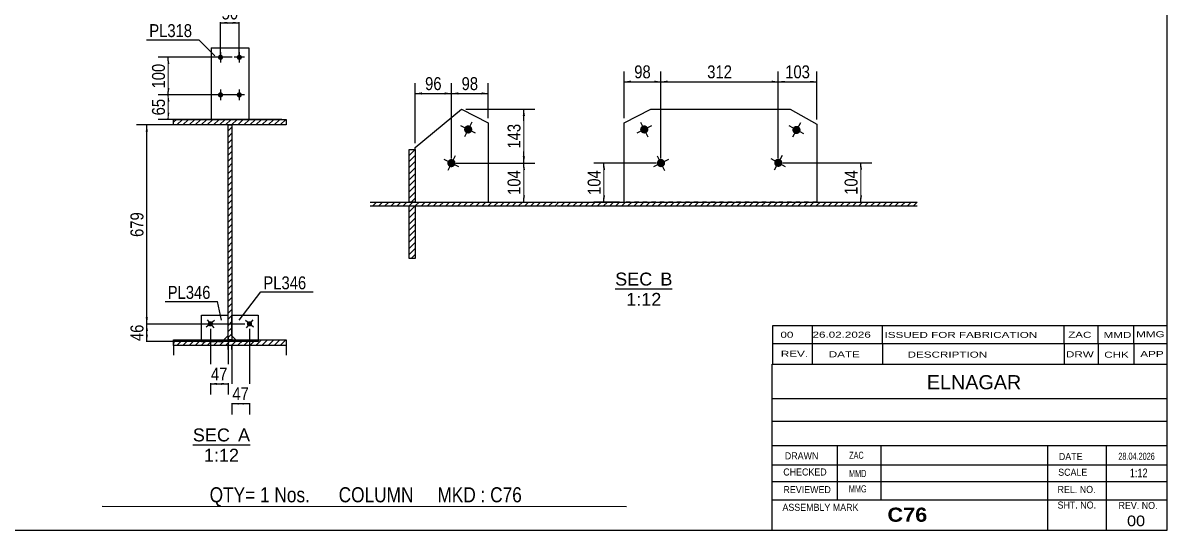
# Model space of a CAD drawing. Header units: millimetres. Extents: x -290 to 123, y -158 to 129.
# Drawn here: x -131 to 122.8, y -157.6 to -45.1 of the extents above; entities that cross this region are included whole.
import ezdxf

# ---------------------------------------------------------------- set-up
doc = ezdxf.new("R2010")
doc.units = ezdxf.units.MM
doc.linetypes.add('DXK_LINE_DOT1', pattern=[1.8814, 0.9407, -0.9407])
doc.styles.add('Arial', font='ARIAL.TTF', dxfattribs={"height": 0.2})
doc.styles.add('Arial Bold', font='ARIALBD.TTF', dxfattribs={"height": 0.2})
doc.styles.add('Arial Narrow', font='ARIALN.TTF', dxfattribs={"height": 0.2})

# ---------------------------------------------------------------- blocks, each defined once
blk = doc.blocks.new('Unknown-622979332-1210')
at = {"color": 5, "linetype": 'Continuous'}
for p, q in [((122.75, -157.59), (122.75, 129.41)), ((-287.25, -157.59), (122.75, -157.59))]:
    blk.add_line(p, q, dxfattribs=at)
blk = doc.blocks.new('Unknown-622979332-12 - 1256')
at = {"color": 1, "linetype": 'Continuous'}
blk.add_line((-93.28, -138.68), (-80.59, -138.68), dxfattribs=at)
at = {"color": 0, "linetype": 'Continuous'}
for points in [[(-85.06, -137.93), (-85.06, -134.93), (-93.28, -134.93), (-93.28, -137.93)], [(-80.59, -137.93), (-80.59, -134.93), (-83.26, -134.93), (-83.26, -137.93)], [(-83.04, -142.43), (-83.04, -139.43), (-90.83, -139.43), (-90.83, -142.43)]]:
    blk.add_wipeout(points, dxfattribs=at)
at = {"color": 136, "linetype": 'Continuous', "style": 'Arial'}
for s, height, p in [('SEC', 2.865, (-93.28, -137.93)), ('A', 2.87, (-83.26, -137.93)), ('1:12', 2.865, (-90.83, -142.43))]:
    blk.add_text(s, height=height, dxfattribs=at).set_placement(p)
blk = doc.blocks.new('Unknown-622979332-13 - 7185')
at = {"color": 1, "linetype": 'Continuous'}
blk.add_line((0.36, -104.12), (13.04, -104.12), dxfattribs=at)
at = {"color": 0, "linetype": 'Continuous'}
for points in [[(8.58, -103.37), (8.58, -100.37), (0.36, -100.37), (0.36, -103.37)], [(13.04, -103.37), (13.04, -100.37), (10.38, -100.37), (10.38, -103.37)], [(10.59, -107.87), (10.59, -104.87), (2.81, -104.87), (2.81, -107.87)]]:
    blk.add_wipeout(points, dxfattribs=at)
at = {"color": 136, "linetype": 'Continuous', "style": 'Arial'}
for s, height, p in [('SEC', 2.865, (0.36, -103.37)), ('B', 2.87, (10.38, -103.37)), ('1:12', 2.865, (2.81, -107.87))]:
    blk.add_text(s, height=height, dxfattribs=at).set_placement(p)
blk = doc.blocks.new('Bolt-622979332-1295 - 1256')
at = {"linetype": 'Continuous'}
blk.add_hatch(color=3, dxfattribs=at).paths.add_polyline_path([(-80.27, -112.23, -1), (-81.18, -111.49, -1)])
at = {"color": 3, "linetype": 'Continuous'}
for p, q in [((-79.82, -112.6), (-81.63, -111.12)), ((-79.98, -110.96), (-81.47, -112.76))]:
    blk.add_line(p, q, dxfattribs=at)
blk = doc.blocks.new('Part-622979332-1278 - 1256')
at = {"linetype": 'Continuous'}
h = blk.add_hatch(dxfattribs=at)
h.set_pattern_fill('', scale=0.3, style=0, pattern_type=0)
h.set_pattern_definition([(45, (-72.5583, -67.7778), (-0.67352, 0.67352), [])])
h.paths.add_polyline_path([(-97.56, -67.78), (-72.56, -67.78), (-72.56, -66.53), (-97.56, -66.53)])
at = {"color": 2, "linetype": 'Continuous'}
for p, q in [((-97.56, -67.78), (-97.56, -66.53)), ((-97.56, -66.53), (-72.56, -66.53)), ((-72.56, -67.78), (-97.56, -67.78)), ((-72.56, -66.53), (-72.56, -67.78))]:
    blk.add_line(p, q, dxfattribs=at)
blk = doc.blocks.new('Part-622979332-1280 - 1256')
at = {"linetype": 'Continuous'}
h = blk.add_hatch(dxfattribs=at)
h.set_pattern_fill('', scale=0.3, style=0, pattern_type=0)
h.set_pattern_definition([(45, (-72.5583, -116.675), (-0.67352, 0.67352), [])])
h.paths.add_polyline_path([(-97.56, -116.68), (-72.56, -116.68), (-72.56, -115.42), (-97.56, -115.42)])
at = {"color": 7, "linetype": 'DXK_LINE_DOT1'}
for p, q in [((-97.56, -115.42), (-97.56, -116.68)), ((-72.56, -115.42), (-72.56, -116.68))]:
    blk.add_line(p, q, dxfattribs=at)
at = {"color": 2, "linetype": 'Continuous'}
for p, q in [((-97.56, -116.68), (-97.56, -115.42)), ((-97.56, -115.42), (-72.56, -115.42)), ((-97.56, -116.68), (-97.56, -118.8)), ((-72.56, -116.68), (-97.56, -116.68)), ((-72.56, -115.42), (-72.56, -116.68)), ((-72.56, -116.68), (-72.56, -118.8))]:
    blk.add_line(p, q, dxfattribs=at)
blk = doc.blocks.new('Part-622979332-1284 - 1256')
at = {"linetype": 'Continuous'}
h = blk.add_hatch(dxfattribs=at)
h.set_pattern_fill('', scale=0.3, style=0, pattern_type=0)
h.set_pattern_definition([(45, (-84.6416, -115.4195), (-0.67352, 0.67352), [])])
h.paths.add_polyline_path([(-85.47, -115.42), (-84.64, -115.42), (-84.64, -67.78), (-85.47, -67.78)])
at = {"color": 2, "linetype": 'Continuous'}
for p, q in [((-85.47, -80.28), (-85.47, -67.78)), ((-85.47, -67.78), (-84.64, -67.78)), ((-84.64, -67.78), (-84.64, -80.28)), ((-85.47, -115.42), (-85.47, -80.38)), ((-84.64, -80.38), (-84.64, -115.42)), ((-84.64, -115.42), (-85.47, -115.42))]:
    blk.add_line(p, q, dxfattribs=at)
at = {"color": 7, "linetype": 'DXK_LINE_DOT1'}
for p, q in [((-85.47, -117.55), (-85.47, -115.42)), ((-84.64, -117.55), (-84.64, -115.42))]:
    blk.add_line(p, q, dxfattribs=at)
blk = doc.blocks.new('Bolt-622979332-1291 - 1256')
at = {"linetype": 'Continuous'}
for points in [[(-86.56, -52.78, -1), (-87.72, -52.78, -1)], [(-82.39, -52.78, -1), (-83.56, -52.78, -1)], [(-86.56, -61.11, -1), (-87.72, -61.11, -1)], [(-82.39, -61.11, -1), (-83.56, -61.11, -1)]]:
    blk.add_hatch(color=3, dxfattribs=at).paths.add_polyline_path(points)
at = {"color": 3, "linetype": 'Continuous'}
for p, q in [((-85.97, -52.78), (-88.31, -52.78)), ((-87.14, -51.61), (-87.14, -53.94)), ((-81.81, -52.78), (-84.14, -52.78)), ((-82.97, -51.61), (-82.97, -53.94)), ((-87.14, -59.94), (-87.14, -62.28)), ((-82.97, -59.94), (-82.97, -62.28)), ((-85.97, -61.11), (-88.31, -61.11)), ((-81.81, -61.11), (-84.14, -61.11))]:
    blk.add_line(p, q, dxfattribs=at)
blk = doc.blocks.new('Bolt-622979332-1294 - 1256')
at = {"linetype": 'Continuous'}
blk.add_hatch(color=3, dxfattribs=at).paths.add_polyline_path([(-88.94, -111.49, -1), (-89.84, -112.23, -1)])
at = {"color": 3, "linetype": 'Continuous'}
for p, q in [((-88.49, -111.12), (-90.29, -112.6)), ((-90.13, -110.96), (-88.65, -112.76))]:
    blk.add_line(p, q, dxfattribs=at)
blk = doc.blocks.new('Part-622979332-1322 - 1256')
at = {"color": 2, "linetype": 'Continuous'}
for p, q in [((-84.62, -114.53), (-84.62, -109.94)), ((-84.62, -109.94), (-78.78, -109.94)), ((-78.78, -109.94), (-78.78, -115.42)), ((-84.62, -114.53), (-83.72, -115.42))]:
    blk.add_line(p, q, dxfattribs=at)
at = {"color": 7, "linetype": 'DXK_LINE_DOT1'}
for p, q in [((-83.72, -115.42), (-83.37, -115.78)), ((-78.78, -115.78), (-83.37, -115.78)), ((-78.78, -115.42), (-78.78, -115.78))]:
    blk.add_line(p, q, dxfattribs=at)
blk = doc.blocks.new('Part-622979332-1327 - 1256')
at = {"color": 2, "linetype": 'Continuous'}
for p, q in [((-91.33, -115.42), (-91.33, -109.94)), ((-91.33, -109.94), (-85.5, -109.94)), ((-85.5, -109.94), (-85.5, -114.53)), ((-85.5, -114.53), (-86.39, -115.42))]:
    blk.add_line(p, q, dxfattribs=at)
at = {"color": 7, "linetype": 'DXK_LINE_DOT1'}
for p, q in [((-91.33, -115.42), (-91.33, -115.78)), ((-91.33, -115.78), (-86.75, -115.78)), ((-86.39, -115.42), (-86.75, -115.78))]:
    blk.add_line(p, q, dxfattribs=at)
blk = doc.blocks.new('Part-622979332-1350 - 1256')
at = {"color": 2, "linetype": 'Continuous'}
for p, q in [((-89.22, -50.69), (-80.89, -50.69)), ((-89.22, -50.69), (-89.22, -66.53)), ((-80.89, -50.69), (-80.89, -66.53))]:
    blk.add_line(p, q, dxfattribs=at)
at = {"color": 7, "linetype": 'DXK_LINE_DOT1'}
blk.add_line((-89.22, -66.53), (-80.89, -66.53), dxfattribs=at)
blk = doc.blocks.new('Bolt-622979332-7313 - 7185')
at = {"linetype": 'Continuous'}
for points in [[(7.63, -68.36, -1), (5.99, -69.18, -1)], [(11.34, -75.82, -1), (9.7, -76.64, -1)]]:
    blk.add_hatch(color=3, dxfattribs=at).paths.add_polyline_path(points)
at = {"color": 3, "linetype": 'Continuous'}
for p, q in [((8.45, -67.95), (5.17, -69.59)), ((5.99, -67.13), (7.63, -70.41)), ((12.16, -75.42), (8.88, -77.05)), ((9.7, -74.59), (11.34, -77.87))]:
    blk.add_line(p, q, dxfattribs=at)
blk = doc.blocks.new('Part-622979332-7265 - 7185')
at = {"color": 2, "linetype": 'Continuous'}
for p, q in [((-43.96, -72.78), (-33.73, -64.3)), ((-33.73, -64.3), (-27.76, -67.27)), ((-27.76, -67.27), (-27.76, -84.87)), ((-43.96, -73.2), (-43.96, -72.78))]:
    blk.add_line(p, q, dxfattribs=at)
at = {"color": 7, "linetype": 'DXK_LINE_DOT1'}
for p, q in [((-43.96, -73.2), (-43.96, -84.87)), ((-43.96, -84.87), (-27.76, -84.87))]:
    blk.add_line(p, q, dxfattribs=at)
blk = doc.blocks.new('Part-622979332-7258 - 7185')
at = {"color": 2, "linetype": 'Continuous'}
for p, q in [((2.34, -67.27), (8.31, -64.3)), ((8.31, -64.3), (39.18, -64.3)), ((39.18, -64.3), (45.1, -67.58)), ((2.34, -84.87), (2.34, -67.27)), ((45.1, -67.58), (45.1, -84.87))]:
    blk.add_line(p, q, dxfattribs=at)
at = {"color": 7, "linetype": 'DXK_LINE_DOT1'}
blk.add_line((45.1, -84.87), (2.34, -84.87), dxfattribs=at)
blk = doc.blocks.new('Part-622979332-7259 - 7185')
at = {"linetype": 'Continuous'}
h = blk.add_hatch(dxfattribs=at)
h.set_pattern_fill('', scale=0.3, style=0, pattern_type=0)
h.set_pattern_definition([(45, (-45.2932, -85.7009), (-0.67352, 0.67352), [])])
h.paths.add_polyline_path([(-43.96, -85.7), (-45.29, -85.7), (-45.29, -97.37), (-43.96, -97.37)])
at = {"color": 2, "linetype": 'Continuous'}
for p, q in [((-45.29, -85.7), (-43.96, -85.7)), ((-45.29, -97.37), (-45.29, -85.7)), ((-43.96, -85.7), (-43.96, -97.37)), ((-43.96, -97.37), (-45.29, -97.37))]:
    blk.add_line(p, q, dxfattribs=at)
blk = doc.blocks.new('Part-622979332-7262 - 7185')
at = {"linetype": 'Continuous'}
h = blk.add_hatch(dxfattribs=at)
h.set_pattern_fill('', scale=0.3, style=0, pattern_type=0)
h.set_pattern_definition([(45, (-45.2932, -73.2009), (-0.67352, 0.67352), [])])
h.paths.add_polyline_path([(-43.96, -73.2), (-45.29, -73.2), (-45.29, -84.87), (-43.96, -84.87)])
at = {"color": 2, "linetype": 'Continuous'}
for p, q in [((-45.29, -73.2), (-43.96, -73.2)), ((-45.29, -84.87), (-45.29, -73.2)), ((-43.96, -73.2), (-43.96, -84.87)), ((-43.96, -84.87), (-45.29, -84.87))]:
    blk.add_line(p, q, dxfattribs=at)
blk = doc.blocks.new('Part-622979332-7268 - 7185')
at = {"linetype": 'Continuous'}
h = blk.add_hatch(dxfattribs=at)
h.set_pattern_fill('', scale=0.3, style=0, pattern_type=0)
h.set_pattern_definition([(45, (67.3426, -84.8676), (-0.673519, 0.673519), [])])
h.paths.add_polyline_path([(67.34, -85.7), (67.34, -84.87), (-53.94, -84.87), (-53.94, -85.7)])
at = {"color": 2, "linetype": 'Continuous'}
for p, q in [((-53.94, -84.87), (-12.76, -84.87)), ((-53.94, -85.7), (-12.76, -85.7)), ((-12.66, -84.87), (67.34, -84.87)), ((-12.66, -85.7), (67.34, -85.7))]:
    blk.add_line(p, q, dxfattribs=at)
blk = doc.blocks.new('Bolt-622979332-7312 - 7185')
at = {"linetype": 'Continuous'}
for points in [[(41.37, -69.32, -1), (39.76, -68.44, -1)], [(37.33, -76.61, -1), (35.73, -75.73, -1)]]:
    blk.add_hatch(color=3, dxfattribs=at).paths.add_polyline_path(points)
at = {"color": 3, "linetype": 'Continuous'}
for p, q in [((42.17, -69.77), (38.96, -67.99)), ((41.45, -67.28), (39.68, -70.48)), ((38.13, -77.06), (34.92, -75.28)), ((37.42, -74.57), (35.64, -77.77))]:
    blk.add_line(p, q, dxfattribs=at)
blk = doc.blocks.new('Bolt-622979332-7314 - 7185')
at = {"linetype": 'Continuous'}
for points in [[(-31.41, -69.18, -1), (-33.05, -68.36, -1)], [(-35.12, -76.64, -1), (-36.76, -75.82, -1)]]:
    blk.add_hatch(color=3, dxfattribs=at).paths.add_polyline_path(points)
at = {"color": 3, "linetype": 'Continuous'}
for p, q in [((-30.59, -69.59), (-33.87, -67.95)), ((-31.41, -67.13), (-33.05, -70.41)), ((-34.3, -77.05), (-37.58, -75.42)), ((-35.12, -74.59), (-36.76, -77.87))]:
    blk.add_line(p, q, dxfattribs=at)
blk = doc.blocks.new('StraightDimension-622979332-1407 - 1256')
at = {"linetype": 'Continuous'}
for points in [[(-103.74, -69.28), (-103.49, -67.78), (-103.24, -69.28)], [(-103.24, -110.44), (-103.49, -111.94), (-103.74, -110.44)]]:
    blk.add_hatch(color=7, dxfattribs=at).paths.add_polyline_path(points)
at = {"color": 7, "linetype": 'Continuous'}
for p, q in [((-73.56, -67.78), (-105.74, -67.78)), ((-103.49, -111.94), (-103.49, -67.78)), ((-81.72, -111.94), (-105.74, -111.94))]:
    blk.add_line(p, q, dxfattribs=at)
at = {"color": 0}
blk.add_wipeout([(-103.64, -86.52), (-107.84, -86.52), (-107.84, -93.2), (-103.64, -93.2)], dxfattribs=at)
at = {"color": 3, "style": 'Arial Narrow'}
blk.add_text('679', height=2.863, rotation=90.0002, dxfattribs=at).set_placement((-104.24, -92.6))
blk = doc.blocks.new('StraightDimension-622979332-1377 - 1256')
at = {"linetype": 'Continuous'}
for points in [[(-87.89, -125.41), (-89.39, -125.16), (-87.89, -124.91)], [(-86.97, -124.91), (-85.47, -125.16), (-86.97, -125.41)]]:
    blk.add_hatch(color=7, dxfattribs=at).paths.add_polyline_path(points)
at = {"color": 7, "linetype": 'Continuous'}
for p, q in [((-89.39, -112.94), (-89.39, -127.56)), ((-85.47, -114.61), (-85.47, -127.56)), ((-89.39, -125.16), (-85.47, -125.16))]:
    blk.add_line(p, q, dxfattribs=at)
at = {"color": 0}
blk.add_wipeout([(-85.01, -125.01), (-85.01, -120.81), (-89.86, -120.81), (-89.86, -125.01)], dxfattribs=at)
at = {"color": 3, "style": 'Arial Narrow'}
blk.add_text('47', height=2.863, dxfattribs=at).set_placement((-89.26, -124.41))
blk = doc.blocks.new('StraightDimension-622979332-1416 - 1256')
at = {"linetype": 'Continuous'}
for points in [[(-103.74, -113.44), (-103.49, -111.94), (-103.24, -113.44)], [(-103.24, -114.28), (-103.49, -115.78), (-103.74, -114.28)]]:
    blk.add_hatch(color=7, dxfattribs=at).paths.add_polyline_path(points)
at = {"color": 7, "linetype": 'Continuous'}
for p, q in [((-81.72, -111.94), (-105.74, -111.94)), ((-103.49, -115.78), (-103.49, -111.94)), ((-79.78, -115.78), (-105.74, -115.78))]:
    blk.add_line(p, q, dxfattribs=at)
at = {"color": 0}
blk.add_wipeout([(-103.64, -111.43), (-107.84, -111.43), (-107.84, -116.29), (-103.64, -116.29)], dxfattribs=at)
at = {"color": 3, "style": 'Arial Narrow'}
blk.add_text('46', height=2.863, rotation=90.0002, dxfattribs=at).set_placement((-104.24, -115.69))
blk = doc.blocks.new('StraightDimension-622979332-1424 - 1256')
at = {"linetype": 'Continuous'}
for points in [[(-85.64, -45.37), (-87.14, -45.12), (-85.64, -44.87)], [(-84.47, -44.87), (-82.97, -45.12), (-84.47, -45.37)]]:
    blk.add_hatch(color=7, dxfattribs=at).paths.add_polyline_path(points)
at = {"color": 7, "linetype": 'Continuous'}
for p, q in [((-87.14, -52.19), (-87.14, -42.87)), ((-82.97, -52.19), (-82.97, -42.87)), ((-87.14, -45.12), (-82.97, -45.12))]:
    blk.add_line(p, q, dxfattribs=at)
at = {"color": 0}
blk.add_wipeout([(-82.63, -44.97), (-82.63, -40.77), (-87.49, -40.77), (-87.49, -44.97)], dxfattribs=at)
at = {"color": 3, "style": 'Arial Narrow'}
blk.add_text('50', height=2.863, dxfattribs=at).set_placement((-86.89, -44.37))
blk = doc.blocks.new('StraightDimension-622979332-1457 - 1256')
at = {"linetype": 'Continuous'}
for points in [[(-83.14, -129.78), (-84.64, -129.53), (-83.14, -129.28)], [(-82.22, -129.28), (-80.72, -129.53), (-82.22, -129.78)]]:
    blk.add_hatch(color=7, dxfattribs=at).paths.add_polyline_path(points)
at = {"color": 7, "linetype": 'Continuous'}
for p, q in [((-80.72, -112.94), (-80.72, -131.93)), ((-84.64, -116.42), (-84.64, -131.93)), ((-84.64, -129.53), (-80.72, -129.53))]:
    blk.add_line(p, q, dxfattribs=at)
at = {"color": 0}
blk.add_wipeout([(-80.26, -129.38), (-80.26, -125.18), (-85.11, -125.18), (-85.11, -129.38)], dxfattribs=at)
at = {"color": 3, "style": 'Arial Narrow'}
blk.add_text('47', height=2.863, dxfattribs=at).set_placement((-84.51, -128.78))
blk = doc.blocks.new('StraightDimension-622979332-8896 - 1256')
at = {"linetype": 'Continuous'}
for points in [[(-98.97, -54.28), (-98.72, -52.78), (-98.47, -54.28)], [(-98.47, -59.61), (-98.72, -61.11), (-98.97, -59.61)]]:
    blk.add_hatch(color=7, dxfattribs=at).paths.add_polyline_path(points)
at = {"color": 7, "linetype": 'Continuous'}
for p, q in [((-84.56, -52.78), (-100.97, -52.78)), ((-98.72, -61.11), (-98.72, -52.78)), ((-83.97, -61.11), (-100.97, -61.11))]:
    blk.add_line(p, q, dxfattribs=at)
at = {"color": 0}
blk.add_wipeout([(-98.87, -53.6), (-103.07, -53.6), (-103.07, -60.29), (-98.87, -60.29)], dxfattribs=at)
at = {"color": 3, "style": 'Arial Narrow'}
blk.add_text('100', height=2.863, rotation=90.0002, dxfattribs=at).set_placement((-99.47, -59.69))
blk = doc.blocks.new('StraightDimension-622979332-8897 - 1256')
at = {"linetype": 'Continuous'}
for points in [[(-98.97, -62.61), (-98.72, -61.11), (-98.47, -62.61)], [(-98.47, -65.03), (-98.72, -66.53), (-98.97, -65.03)]]:
    blk.add_hatch(color=7, dxfattribs=at).paths.add_polyline_path(points)
at = {"color": 7, "linetype": 'Continuous'}
for p, q in [((-83.97, -61.11), (-100.97, -61.11)), ((-98.72, -66.53), (-98.72, -61.11)), ((-73.56, -66.53), (-100.97, -66.53))]:
    blk.add_line(p, q, dxfattribs=at)
at = {"color": 0}
blk.add_wipeout([(-98.87, -61.39), (-103.07, -61.39), (-103.07, -66.25), (-98.87, -66.25)], dxfattribs=at)
at = {"color": 3, "style": 'Arial Narrow'}
blk.add_text('65', height=2.863, rotation=90.0002, dxfattribs=at).set_placement((-99.47, -65.65))
blk = doc.blocks.new('StraightDimension-622979332-7653 - 7185')
at = {"linetype": 'Continuous'}
for points in [[(-2.37, -77.73), (-2.12, -76.23), (-1.87, -77.73)], [(-1.87, -83.37), (-2.12, -84.87), (-2.37, -83.37)]]:
    blk.add_hatch(color=7, dxfattribs=at).paths.add_polyline_path(points)
at = {"color": 7, "linetype": 'Continuous'}
for p, q in [((9.52, -76.23), (-4.37, -76.23)), ((-2.12, -84.87), (-2.12, -76.23)), ((1.34, -84.87), (-4.37, -84.87))]:
    blk.add_line(p, q, dxfattribs=at)
at = {"color": 0}
blk.add_wipeout([(-2.27, -77.21), (-6.47, -77.21), (-6.47, -83.89), (-2.27, -83.89)], dxfattribs=at)
at = {"color": 3, "style": 'Arial Narrow'}
blk.add_text('104', height=2.863, rotation=90.0002, dxfattribs=at).set_placement((-2.87, -83.29))
blk = doc.blocks.new('StraightDimension-622979332-7646 - 7185')
at = {"linetype": 'Continuous'}
for points in [[(54.61, -77.67), (54.86, -76.17), (55.11, -77.67)], [(55.11, -83.37), (54.86, -84.87), (54.61, -83.37)]]:
    blk.add_hatch(color=7, dxfattribs=at).paths.add_polyline_path(points)
at = {"color": 7, "linetype": 'Continuous'}
for p, q in [((37.53, -76.17), (57.26, -76.17)), ((54.86, -84.87), (54.86, -76.17)), ((46.1, -84.87), (57.26, -84.87))]:
    blk.add_line(p, q, dxfattribs=at)
at = {"color": 0}
blk.add_wipeout([(54.71, -77.18), (50.51, -77.18), (50.51, -83.86), (54.71, -83.86)], dxfattribs=at)
at = {"color": 3, "style": 'Arial Narrow'}
blk.add_text('104', height=2.863, rotation=90.0002, dxfattribs=at).set_placement((54.11, -83.26))
blk = doc.blocks.new('StraightDimension-622979332-7715 - 7185')
at = {"linetype": 'Continuous'}
for points in [[(-20.13, -77.73), (-19.88, -76.23), (-19.63, -77.73)], [(-19.63, -83.37), (-19.88, -84.87), (-20.13, -83.37)]]:
    blk.add_hatch(color=7, dxfattribs=at).paths.add_polyline_path(points)
at = {"color": 7, "linetype": 'Continuous'}
for p, q in [((-34.94, -76.23), (-17.48, -76.23)), ((-19.88, -84.87), (-19.88, -76.23)), ((-26.76, -84.87), (-17.48, -84.87))]:
    blk.add_line(p, q, dxfattribs=at)
at = {"color": 0}
blk.add_wipeout([(-20.03, -77.21), (-24.23, -77.21), (-24.23, -83.89), (-20.03, -83.89)], dxfattribs=at)
at = {"color": 3, "style": 'Arial Narrow'}
blk.add_text('104', height=2.863, rotation=90.0002, dxfattribs=at).set_placement((-20.63, -83.29))
blk = doc.blocks.new('StraightDimension-622979332-7662 - 7185')
at = {"linetype": 'Continuous'}
for points in [[(38.03, -58.43), (36.53, -58.18), (38.03, -57.93)], [(43.6, -57.93), (45.1, -58.18), (43.6, -58.43)]]:
    blk.add_hatch(color=7, dxfattribs=at).paths.add_polyline_path(points)
at = {"color": 7, "linetype": 'Continuous'}
for p, q in [((36.53, -75.17), (36.53, -55.93)), ((36.53, -58.18), (45.1, -58.18)), ((45.1, -66.58), (45.1, -55.93))]:
    blk.add_line(p, q, dxfattribs=at)
at = {"color": 0}
blk.add_wipeout([(44.15, -58.03), (44.15, -53.83), (37.47, -53.83), (37.47, -58.03)], dxfattribs=at)
at = {"color": 3, "style": 'Arial Narrow'}
blk.add_text('103', height=2.863, dxfattribs=at).set_placement((38.07, -57.43))
blk = doc.blocks.new('StraightDimension-622979332-7663 - 7185')
at = {"linetype": 'Continuous'}
for points in [[(12.02, -58.43), (10.52, -58.18), (12.02, -57.93)], [(35.03, -57.93), (36.53, -58.18), (35.03, -58.43)]]:
    blk.add_hatch(color=7, dxfattribs=at).paths.add_polyline_path(points)
at = {"color": 7, "linetype": 'Continuous'}
for p, q in [((10.52, -75.23), (10.52, -55.93)), ((10.52, -58.18), (36.53, -58.18)), ((36.53, -75.17), (36.53, -55.93))]:
    blk.add_line(p, q, dxfattribs=at)
at = {"color": 0}
blk.add_wipeout([(26.87, -58.03), (26.87, -53.83), (20.18, -53.83), (20.18, -58.03)], dxfattribs=at)
at = {"color": 3, "style": 'Arial Narrow'}
blk.add_text('312', height=2.863, dxfattribs=at).set_placement((20.78, -57.43))
blk = doc.blocks.new('StraightDimension-622979332-7664 - 7185')
at = {"linetype": 'Continuous'}
for points in [[(3.84, -58.43), (2.34, -58.18), (3.84, -57.93)], [(9.02, -57.93), (10.52, -58.18), (9.02, -58.43)]]:
    blk.add_hatch(color=7, dxfattribs=at).paths.add_polyline_path(points)
at = {"color": 7, "linetype": 'Continuous'}
for p, q in [((2.34, -66.27), (2.34, -55.93)), ((2.34, -58.18), (10.52, -58.18)), ((10.52, -75.23), (10.52, -55.93))]:
    blk.add_line(p, q, dxfattribs=at)
at = {"color": 0}
blk.add_wipeout([(8.86, -58.03), (8.86, -53.83), (4, -53.83), (4, -58.03)], dxfattribs=at)
at = {"color": 3, "style": 'Arial Narrow'}
blk.add_text('98', height=2.863, dxfattribs=at).set_placement((4.6, -57.43))
blk = doc.blocks.new('StraightDimension-622979332-7693 - 7185')
at = {"linetype": 'Continuous'}
for points in [[(-34.44, -61.04), (-35.94, -60.79), (-34.44, -60.54)], [(-29.26, -60.54), (-27.76, -60.79), (-29.26, -61.04)]]:
    blk.add_hatch(color=7, dxfattribs=at).paths.add_polyline_path(points)
at = {"color": 7, "linetype": 'Continuous'}
for p, q in [((-35.94, -75.23), (-35.94, -58.54)), ((-35.94, -60.79), (-27.76, -60.79)), ((-27.76, -66.27), (-27.76, -58.54))]:
    blk.add_line(p, q, dxfattribs=at)
at = {"color": 0}
blk.add_wipeout([(-29.42, -60.64), (-29.42, -56.44), (-34.28, -56.44), (-34.28, -60.64)], dxfattribs=at)
at = {"color": 3, "style": 'Arial Narrow'}
blk.add_text('98', height=2.863, dxfattribs=at).set_placement((-33.68, -60.04))
blk = doc.blocks.new('StraightDimension-622979332-7694 - 7185')
at = {"linetype": 'Continuous'}
for points in [[(-42.46, -61.04), (-43.96, -60.79), (-42.46, -60.54)], [(-37.44, -60.54), (-35.94, -60.79), (-37.44, -61.04)]]:
    blk.add_hatch(color=7, dxfattribs=at).paths.add_polyline_path(points)
at = {"color": 7, "linetype": 'Continuous'}
for p, q in [((-43.96, -71.78), (-43.96, -58.54)), ((-43.96, -60.79), (-35.94, -60.79)), ((-35.94, -75.23), (-35.94, -58.54))]:
    blk.add_line(p, q, dxfattribs=at)
at = {"color": 0}
blk.add_wipeout([(-37.52, -60.64), (-37.52, -56.44), (-42.38, -56.44), (-42.38, -60.64)], dxfattribs=at)
at = {"color": 3, "style": 'Arial Narrow'}
blk.add_text('96', height=2.863, dxfattribs=at).set_placement((-41.78, -60.04))
blk = doc.blocks.new('StraightDimension-622979332-7714 - 7185')
at = {"linetype": 'Continuous'}
for points in [[(-20.13, -65.8), (-19.88, -64.3), (-19.63, -65.8)], [(-19.63, -74.73), (-19.88, -76.23), (-20.13, -74.73)]]:
    blk.add_hatch(color=7, dxfattribs=at).paths.add_polyline_path(points)
at = {"color": 7, "linetype": 'Continuous'}
for p, q in [((-32.73, -64.3), (-17.48, -64.3)), ((-19.88, -76.23), (-19.88, -64.3)), ((-34.94, -76.23), (-17.48, -76.23))]:
    blk.add_line(p, q, dxfattribs=at)
at = {"color": 0}
blk.add_wipeout([(-20.03, -66.92), (-24.23, -66.92), (-24.23, -73.61), (-20.03, -73.61)], dxfattribs=at)
at = {"color": 3, "style": 'Arial Narrow'}
blk.add_text('143', height=2.863, rotation=90.0002, dxfattribs=at).set_placement((-20.63, -73.01))
blk = doc.blocks.new('CBS_REVISION-622979332-9139')
at = {"color": 7, "linetype": 'Continuous'}
for p, q in [((35.24, -112.31), (35.24, -116.21)), ((44.05, -112.3), (44.05, -116.21)), ((59.64, -116.21), (59.64, -112.29)), ((99.9, -116.21), (99.91, -112.29)), ((107.46, -116.21), (107.47, -112.29)), ((115.39, -116.21), (115.38, -112.3)), ((35.24, -116.21), (122.74, -116.21)), ((35.24, -116.21), (35.24, -120.84)), ((44.04, -116.21), (44.04, -120.84)), ((59.63, -116.21), (59.63, -120.78)), ((99.89, -116.21), (99.89, -120.84)), ((107.43, -116.21), (107.43, -120.84)), ((115.38, -116.21), (115.38, -120.84)), ((35.24, -120.84), (122.74, -120.84))]:
    blk.add_line(p, q, dxfattribs=at)
blk.add_arc((79, -28085.59), 27973.31, 89.910387, 90.089622, dxfattribs=at)
at = {"color": 7, "style": 'Arial Narrow', "width": 1.7}
for s, height, p in [('00', 1.326, (37.01, -114.95)), ('26.02.2026', 1.326, (44.12, -114.92)), ('ISSUED FOR FABRICATION', 1.3257, (60.1, -114.98)), ('ZAC', 1.326, (100.8, -114.96)), ('MMD', 1.326, (108.66, -114.98))]:
    blk.add_text(s, height=height, dxfattribs=at).set_placement(p)
at = {"color": 7, "linetype": 'Continuous', "style": 'Arial Narrow', "width": 1.7}
for s, height, p in [('MMG', 1.326, (115.88, -114.82)), ('REV.', 1.326, (37.1, -119.17)), ('DATE', 1.326, (47.73, -119.28)), ('DESCRIPTION', 1.3257, (65.21, -119.34)), ('DRW', 1.326, (100.32, -119.28)), ('CHK', 1.326, (108.81, -119.37)), ('APP', 1.326, (116.81, -119.21))]:
    blk.add_text(s, height=height, dxfattribs=at).set_placement(p)
blk = doc.blocks.new('CBS_CALLOFF-622979332-9137')
at = {"color": 7, "linetype": 'Continuous'}
blk.add_line((-113.37, -152.32), (2.86, -152.34), dxfattribs=at)
at = {"color": 3, "linetype": 'Continuous', "style": 'Arial Narrow'}
blk.add_text('QTY= 1 Nos.      COLUMN     MKD : C76', height=3.3405, dxfattribs=at).set_placement((-89.55, -151.43))
blk = doc.blocks.new('CBS_NAME_BLOG-622979332-9138')
at = {"color": 7, "linetype": 'Continuous'}
for p, q in [((35.16, -120.84), (122.68, -120.84)), ((35.16, -157.55), (35.16, -120.84)), ((35.16, -128.38), (122.68, -128.38)), ((35.23, -133.43), (122.75, -133.43)), ((35.16, -138.81), (122.68, -138.81)), ((49.68, -150.91), (49.68, -138.81)), ((59.37, -150.89), (59.37, -138.82)), ((96.28, -157.55), (96.28, -138.82)), ((109.33, -157.55), (109.33, -138.81)), ((35.17, -143.1), (122.75, -143.09)), ((35.16, -146.85), (122.68, -146.85)), ((35.16, -150.89), (122.68, -150.89)), ((35.16, -157.59), (122.75, -157.59))]:
    blk.add_line(p, q, dxfattribs=at)
at = {"color": 3, "linetype": 'Continuous', "style": 'Arial'}
blk.add_text('ELNAGAR', height=3.133, dxfattribs=at).set_placement((69.48, -126.37))
at = {"color": 3, "linetype": 'Continuous'}
for s, height, style, width, p in [('DRAWN', 1.566, 'Arial', 0.9, (37.99, -141.91)), ('ZAC', 1.565, 'Arial Narrow', 0.9, (52.25, -141.78)), ('DATE', 1.566, 'Arial', 0.9, (98.75, -142.07)), ('28.04.2026', 1.565, 'Arial Narrow', 0.9, (111.94, -142.01)), ('CHECKED', 1.566, 'Arial', 0.9, (37.64, -145.49)), ('MMD', 1.565, 'Arial Narrow', 0.9, (52.22, -145.83)), ('SCALE', 1.566, 'Arial', 0.9, (98.6, -145.55)), ('1:12', 1.957, 'Arial Narrow', 0.9, (114.49, -145.91)), ('REVIEWED', 1.566, 'Arial', 0.9, (37.68, -149.4)), ('MMG', 1.565, 'Arial Narrow', 0.9, (52.19, -149.23)), ('REL. NO.', 1.566, 'Arial', 0.9, (98.46, -149.36)), ('ASSEMBLY MARK', 1.5663, 'Arial', 0.9, (37.46, -153.33)), ('SHT. NO.', 1.566, 'Arial', 0.9, (98.46, -152.82)), ('REV. NO.', 1.566, 'Arial', 0.9, (111.98, -152.91)), ('C76', 3.131, 'Arial Bold', 1.1, (60.74, -155.74))]:
    blk.add_text(s, height=height, dxfattribs=dict(at, style=style, width=width)).set_placement(p)
at = {"color": 3, "style": 'Arial', "width": 1.1}
blk.add_text('00', height=2.349, dxfattribs=at).set_placement((113.86, -156.72))
blk = doc.blocks.new('Mark-622979332-1317 - 1256')
at = {"color": 0}
blk.add_wipeout([(-68.13, -104.2), (-68.13, -101.2), (-77.63, -101.2), (-77.63, -104.2)], dxfattribs=at)
blk.add_wipeout([(-68.13, -104.2), (-68.13, -101.2), (-77.63, -101.2), (-77.63, -104.2)], dxfattribs=at)
at = {"color": 7, "linetype": 'Continuous'}
for p, q in [((-82.98, -111.06), (-78.23, -104.8)), ((-78.23, -104.8), (-66.63, -104.8))]:
    blk.add_line(p, q, dxfattribs=at)
at = {"color": 3, "style": 'Arial Narrow'}
blk.add_text('PL346', height=2.863, dxfattribs=at).set_placement((-77.63, -104.2))
blk = doc.blocks.new('Mark-622979332-1323 - 1256')
at = {"color": 7, "linetype": 'Continuous'}
blk.add_line((-86.9, -111.05), (-87.84, -106.93), dxfattribs=at)
at = {"color": 0}
blk.add_wipeout([(-89.34, -106.33), (-89.34, -103.33), (-98.85, -103.33), (-98.85, -106.33)], dxfattribs=at)
blk.add_wipeout([(-89.34, -106.33), (-89.34, -103.33), (-98.85, -103.33), (-98.85, -106.33)], dxfattribs=at)
at = {"color": 7, "linetype": 'Continuous'}
blk.add_line((-99.45, -106.93), (-87.84, -106.93), dxfattribs=at)
at = {"color": 3, "style": 'Arial Narrow'}
blk.add_text('PL346', height=2.863, dxfattribs=at).set_placement((-98.85, -106.33))
blk = doc.blocks.new('Mark-622979332-1346 - 1256')
at = {"color": 7, "linetype": 'Continuous'}
blk.add_line((-88.4, -52.43), (-91.93, -48.89), dxfattribs=at)
at = {"color": 0}
blk.add_wipeout([(-93.43, -48.29), (-93.43, -45.29), (-102.94, -45.29), (-102.94, -48.29)], dxfattribs=at)
blk.add_wipeout([(-93.43, -48.29), (-93.43, -45.29), (-102.94, -45.29), (-102.94, -48.29)], dxfattribs=at)
at = {"color": 7, "linetype": 'Continuous'}
blk.add_line((-103.54, -48.89), (-91.93, -48.89), dxfattribs=at)
at = {"color": 3, "style": 'Arial Narrow'}
blk.add_text('PL318', height=2.863, dxfattribs=at).set_placement((-102.94, -48.29))

msp = doc.modelspace()

# ---------------------------------------------------------------- block references
for name in ['Unknown-622979332-1210', 'Part-622979332-1350 - 1256', 'Bolt-622979332-1291 - 1256', 'Part-622979332-7265 - 7185', 'Part-622979332-7258 - 7185', 'Part-622979332-1278 - 1256', 'Part-622979332-1284 - 1256', 'Bolt-622979332-7314 - 7185', 'Bolt-622979332-7313 - 7185', 'Bolt-622979332-7312 - 7185', 'Part-622979332-7262 - 7185', 'Part-622979332-7268 - 7185', 'Part-622979332-7259 - 7185', 'Part-622979332-1327 - 1256', 'Bolt-622979332-1294 - 1256', 'Part-622979332-1322 - 1256', 'Bolt-622979332-1295 - 1256', 'CBS_REVISION-622979332-9139', 'Part-622979332-1280 - 1256', 'CBS_NAME_BLOG-622979332-9138', 'CBS_CALLOFF-622979332-9137']:
    msp.add_blockref(name, (0, 0))

# ---------------------------------------------------------------- next in the draw order: block references
for name in ['StraightDimension-622979332-1424 - 1256', 'StraightDimension-622979332-1407 - 1256', 'StraightDimension-622979332-7715 - 7185', 'StraightDimension-622979332-7653 - 7185', 'StraightDimension-622979332-7646 - 7185', 'Unknown-622979332-13 - 7185', 'Unknown-622979332-12 - 1256']:
    msp.add_blockref(name, (0, 0))

# ---------------------------------------------------------------- next in the draw order: block references
for name in ['StraightDimension-622979332-8896 - 1256', 'StraightDimension-622979332-7662 - 7185', 'StraightDimension-622979332-7693 - 7185', 'StraightDimension-622979332-1377 - 1256']:
    msp.add_blockref(name, (0, 0))

# ---------------------------------------------------------------- next in the draw order: block references
for name in ['Mark-622979332-1346 - 1256', 'StraightDimension-622979332-7663 - 7185', 'StraightDimension-622979332-7694 - 7185', 'StraightDimension-622979332-8897 - 1256', 'StraightDimension-622979332-1416 - 1256']:
    msp.add_blockref(name, (0, 0))

# ---------------------------------------------------------------- next in the draw order: block references
for name in ['StraightDimension-622979332-7664 - 7185', 'StraightDimension-622979332-7714 - 7185', 'Mark-622979332-1317 - 1256', 'Mark-622979332-1323 - 1256', 'StraightDimension-622979332-1457 - 1256']:
    msp.add_blockref(name, (0, 0))

doc.saveas('drawing.dxf')
